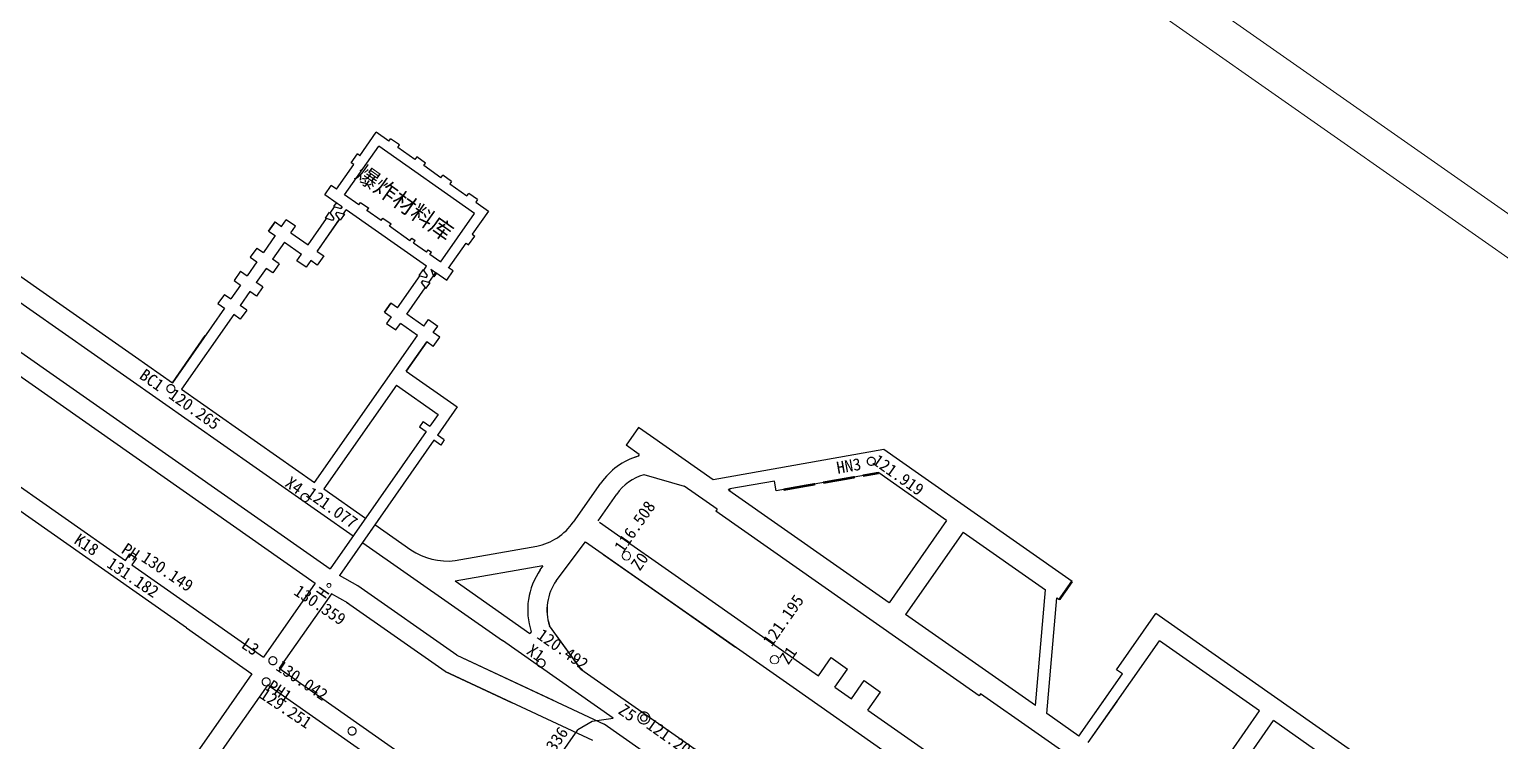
# Model space of a CAD drawing. Header units: inches. Extents: x 36473197 to 36486087, y 3899343 to 3911260.
# Drawn here: x 36483139.6 to 36483505.3, y 3904352.6 to 3904529.3 of the extents above; entities that cross this region are included whole.
import ezdxf

# ---------------------------------------------------------------- set-up
doc = ezdxf.new("R2010")
doc.units = ezdxf.units.IN
doc.header["$MEASUREMENT"] = 0
doc.linetypes.add('虚线', pattern=[0.0045, 0.00175, -0.001, 0.00175])
doc.layers.get('0').update_dxf_attribs({"lineweight": 0})
doc.layers.get('Defpoints').update_dxf_attribs({"lineweight": 0})
doc.layers.add('保护煤柱', color=7, linetype='Continuous', lineweight=0, true_color=0xff0042)
doc.layers.add('巷道1', color=7, linetype='Continuous', lineweight=0, true_color=0x2d2d2d)
for name, color, linetype, lineweight in [('公路', 7, 'Continuous', 0), ('四盘区辅运巷', 7, 'Continuous', 0), ('导线点', 7, 'Continuous', 0), ('巷道注记', 7, 'Continuous', 0)]:
    doc.layers.add(name, color=color, linetype=linetype, lineweight=lineweight)
doc.styles.add('仿宋', font='simfang.ttf')
doc.styles.add('黑体', font='simhei.ttf')
doc.linetypes.add('保护煤柱', pattern='A,0.0195,-0.001,[6,西北矿业高家堡煤矿2022年采掘接续图(2022.8.14).shx,S=1.01575e-06,R=0,X=0,Y=0],0.0195', length=0.04)
doc.dimstyles.get("Standard").update_dxf_attribs({"dimtxt": 30, "dimasz": 20, "dimexe": 0.18, "dimexo": 0.0625, "dimgap": 0.09, "dimtad": 1, "dimdec": 0, "dimzin": 0, "dimdsep": 46, "dimtxsty": '仿宋', "dimcen": 0.09, "dimclrd": 150, "dimclre": 150, "dimadec": 0, "dimazin": 0, "dimtfac": 1, "dimtdec": 0, "dimtofl": 0, "dimtmove": 0, "dimatfit": 3, "dimfxl": 1, "dimtolj": 1, "dimtzin": 0, "dimlwd": 0, "dimarcsym": 0})

# ---------------------------------------------------------------- blocks, each defined once
blk = doc.blocks.new('lr_block_361')
at = {"color": 7, "const_width": 0.3}
blk.add_lwpolyline([(1, 0), (0.97, 0.26), (0.87, 0.5), (0.71, 0.71), (0.5, 0.87), (0.26, 0.97), (0, 1), (-0.26, 0.97), (-0.5, 0.87), (-0.71, 0.71), (-0.87, 0.5), (-0.97, 0.26), (-1, 0), (-0.97, -0.26), (-0.87, -0.5), (-0.71, -0.71), (-0.5, -0.87), (-0.26, -0.97), (0, -1), (0.26, -0.97), (0.5, -0.87), (0.71, -0.71), (0.87, -0.5), (0.97, -0.26), (1, 0)], dxfattribs=at)
blk = doc.blocks.new('lr_block_363')
at = {"color": 7, "const_width": 0.3}
blk.add_lwpolyline([(1, 0), (0.97, 0.26), (0.87, 0.5), (0.71, 0.71), (0.5, 0.87), (0.26, 0.97), (0, 1), (-0.26, 0.97), (-0.5, 0.87), (-0.71, 0.71), (-0.87, 0.5), (-0.97, 0.26), (-1, 0), (-0.97, -0.26), (-0.87, -0.5), (-0.71, -0.71), (-0.5, -0.87), (-0.26, -0.97), (0, -1), (0.26, -0.97), (0.5, -0.87), (0.71, -0.71), (0.87, -0.5), (0.97, -0.26), (1, 0)], dxfattribs=at)
blk = doc.blocks.new('lr_block_377')
at = {"color": 7, "const_width": 0.3}
blk.add_lwpolyline([(1, 0), (0.97, 0.26), (0.87, 0.5), (0.71, 0.71), (0.5, 0.87), (0.26, 0.97), (0, 1), (-0.26, 0.97), (-0.5, 0.87), (-0.71, 0.71), (-0.87, 0.5), (-0.97, 0.26), (-1, 0), (-0.97, -0.26), (-0.87, -0.5), (-0.71, -0.71), (-0.5, -0.87), (-0.26, -0.97), (0, -1), (0.26, -0.97), (0.5, -0.87), (0.71, -0.71), (0.87, -0.5), (0.97, -0.26), (1, 0)], dxfattribs=at)
blk = doc.blocks.new('lr_block_378')
at = {"color": 7, "const_width": 0.3}
blk.add_lwpolyline([(1, 0), (0.97, 0.26), (0.87, 0.5), (0.71, 0.71), (0.5, 0.87), (0.26, 0.97), (0, 1), (-0.26, 0.97), (-0.5, 0.87), (-0.71, 0.71), (-0.87, 0.5), (-0.97, 0.26), (-1, 0), (-0.97, -0.26), (-0.87, -0.5), (-0.71, -0.71), (-0.5, -0.87), (-0.26, -0.97), (0, -1), (0.26, -0.97), (0.5, -0.87), (0.71, -0.71), (0.87, -0.5), (0.97, -0.26), (1, 0)], dxfattribs=at)
blk = doc.blocks.new('lr_block_508')
at = {"color": 7, "const_width": 0.3}
blk.add_lwpolyline([(1, 0), (0.97, 0.26), (0.87, 0.5), (0.71, 0.71), (0.5, 0.87), (0.26, 0.97), (0, 1), (-0.26, 0.97), (-0.5, 0.87), (-0.71, 0.71), (-0.87, 0.5), (-0.97, 0.26), (-1, 0), (-0.97, -0.26), (-0.87, -0.5), (-0.71, -0.71), (-0.5, -0.87), (-0.26, -0.97), (0, -1), (0.26, -0.97), (0.5, -0.87), (0.71, -0.71), (0.87, -0.5), (0.97, -0.26), (1, 0)], dxfattribs=at)
blk = doc.blocks.new('lr_block_515')
at = {"color": 7, "const_width": 0.3}
for points in [[(1.5, 0), (1.45, 0.39), (1.3, 0.75), (1.06, 1.06), (0.75, 1.3), (0.39, 1.45), (0, 1.5), (-0.39, 1.45), (-0.75, 1.3), (-1.06, 1.06), (-1.3, 0.75), (-1.45, 0.39), (-1.5, 0), (-1.45, -0.39), (-1.3, -0.75), (-1.06, -1.06), (-0.75, -1.3), (-0.39, -1.45), (0, -1.5), (0.39, -1.45), (0.75, -1.3), (1.06, -1.06), (1.3, -0.75), (1.45, -0.39), (1.5, 0)], [(0.8, 0), (0.77, 0.21), (0.69, 0.4), (0.57, 0.57), (0.4, 0.69), (0.21, 0.77), (0, 0.8), (-0.21, 0.77), (-0.4, 0.69), (-0.57, 0.57), (-0.69, 0.4), (-0.77, 0.21), (-0.8, 0), (-0.77, -0.21), (-0.69, -0.4), (-0.57, -0.57), (-0.4, -0.69), (-0.21, -0.77), (0, -0.8), (0.21, -0.77), (0.4, -0.69), (0.57, -0.57), (0.69, -0.4), (0.77, -0.21), (0.8, 0)]]:
    blk.add_lwpolyline(points, dxfattribs=at)
blk = doc.blocks.new('lr_block_360')
at = {"color": 7, "const_width": 0.3}
blk.add_lwpolyline([(1, 0), (0.97, 0.26), (0.87, 0.5), (0.71, 0.71), (0.5, 0.87), (0.26, 0.97), (0, 1), (-0.26, 0.97), (-0.5, 0.87), (-0.71, 0.71), (-0.87, 0.5), (-0.97, 0.26), (-1, 0), (-0.97, -0.26), (-0.87, -0.5), (-0.71, -0.71), (-0.5, -0.87), (-0.26, -0.97), (0, -1), (0.26, -0.97), (0.5, -0.87), (0.71, -0.71), (0.87, -0.5), (0.97, -0.26), (1, 0)], dxfattribs=at)
blk = doc.blocks.new('lr_block_312')
at = {"true_color": 0xff8040}
for points in [[(-0.39, 0.27), (-0.39, 0.28), (-0.38, 0.28), (-0.38, 0.29), (-0.39, 0.3), (-0.39, 0.3), (-0.4, 0.31), (-0.4, 0.31), (-0.41, 0.31), (-0.41, 0.31), (-0.42, 0.31), (-0.43, 0.31), (-0.43, 0.3), (-0.43, 0.3), (-0.43, 0.29), (-0.43, 0.28), (-0.43, 0.28), (-0.43, 0.27), (-0.42, 0.27), (-0.42, 0.26), (-0.41, 0.26), (-0.41, 0.26), (-0.4, 0.26), (-0.39, 0.27)], [(0.43, -0.3), (0.43, -0.3), (0.43, -0.29), (0.43, -0.28), (0.43, -0.28), (0.43, -0.27), (0.42, -0.27), (0.42, -0.26), (0.41, -0.26), (0.41, -0.26), (0.4, -0.26), (0.39, -0.27), (0.39, -0.27), (0.39, -0.28), (0.38, -0.28), (0.38, -0.29), (0.39, -0.3), (0.39, -0.3), (0.4, -0.31), (0.4, -0.31), (0.41, -0.31), (0.41, -0.31), (0.42, -0.31), (0.43, -0.31)]]:
    blk.add_hatch(color=11, dxfattribs=at).paths.add_polyline_path(points, flags=17)
blk = doc.blocks.new('lr_block_313')
at = {"true_color": 0xff8000}
blk.add_hatch(color=30, dxfattribs=at).paths.add_polyline_path([(0.02, -0.01), (0.02, -0.01), (0.02, 0), (0.02, 0), (0.02, 0.01), (0.02, 0.02), (0.01, 0.02), (0.01, 0.02), (0, 0.02), (0, 0.02), (-0.01, 0.02), (-0.02, 0.02), (-0.02, 0.01), (-0.02, 0.01), (-0.02, 0), (-0.02, 0), (-0.02, -0.01), (-0.02, -0.02), (-0.01, -0.02), (-0.01, -0.02), (0, -0.02), (0, -0.02), (0.01, -0.02), (0.02, -0.02)], flags=17)
blk = doc.blocks.new('lr_block_322')
at = {"color": 30, "true_color": 0xff8000, "const_width": 0.6}
for points in [[(19.56, 3.45), (19.17, 3.38), (18.77, 3.31), (18.38, 3.24), (17.98, 3.17), (17.59, 3.1), (17.2, 3.03), (16.8, 2.96), (16.41, 2.89), (16.01, 2.82), (15.62, 2.75)], [(21.53, 3.8), (21.92, 3.87), (22.32, 3.94), (22.71, 4), (23.1, 4.07), (23.5, 4.14), (23.89, 4.21), (24.29, 4.28), (24.68, 4.35), (25.07, 4.42), (25.47, 4.49)], [(1.83, 0.32), (2.23, 0.39), (2.62, 0.46), (3.01, 0.53), (3.41, 0.6), (3.8, 0.67), (4.2, 0.74), (4.59, 0.81), (4.98, 0.88), (5.38, 0.95), (5.77, 1.02)], [(9.71, 1.71), (9.32, 1.64), (8.92, 1.57), (8.53, 1.5), (8.14, 1.43), (7.74, 1.37), (7.35, 1.3), (6.95, 1.23), (6.56, 1.16), (6.17, 1.09), (5.77, 1.02)], [(11.68, 2.06), (12.07, 2.13), (12.47, 2.2), (12.86, 2.27), (13.26, 2.34), (13.65, 2.41), (14.04, 2.48), (14.44, 2.55), (14.83, 2.62), (15.23, 2.68), (15.62, 2.75)]]:
    blk.add_lwpolyline(points, dxfattribs=at)
blk = doc.blocks.new('lr_block_323')
at = {"color": 30, "true_color": 0xff8000, "const_width": 0.6}
blk.add_lwpolyline([(1.43, 2.05), (1.38, 1.97), (1.15, 1.64), (0.92, 1.31), (0.69, 0.98), (0.46, 0.66), (0.23, 0.33), (0, 0)], dxfattribs=at)
blk = doc.blocks.new('lr_block_324')
at = {"color": 30, "true_color": 0xff8000, "const_width": 0.6}
blk.add_lwpolyline([(2.29, 3.28), (2.06, 2.95), (1.84, 2.62), (1.61, 2.29), (1.38, 1.97), (1.15, 1.64), (0.92, 1.31), (0.69, 0.98), (0.46, 0.66), (0.23, 0.33), (0, 0)], dxfattribs=at)
blk = doc.blocks.new('lr_block_325')
at = {"color": 30, "true_color": 0xff8000, "const_width": 0.6}
blk.add_lwpolyline([(0, 0), (0.06, 0.08), (0.29, 0.41)], dxfattribs=at)
blk = doc.blocks.new('*D205')
at = {"layer": 'Defpoints', "color": 0, "transparency": 16777216}
for p in [(36485936.09, 3904772.87), (36482207.75, 3899448.44), (36482358.83, 3899342.66)]:
    blk.add_point(p, dxfattribs=at)
at = {"layer": '四盘区辅运巷', "color": 150, "lineweight": -2, "transparency": 16777216}
for p, q in [((36485936.14, 3904772.84), (36486087.31, 3904666.98)), ((36482207.81, 3899448.41), (36482358.98, 3899342.55))]:
    blk.add_line(p, q, dxfattribs=at)
at = {"layer": '四盘区辅运巷', "color": 150, "lineweight": 0, "transparency": 16777216}
blk.add_line((36486075.69, 3904650.7), (36482370.3, 3899359.04), dxfattribs=at)
at = {"layer": '四盘区辅运巷', "color": 150, "transparency": 16777216}
for points in [[(36486072.96, 3904652.61), (36486078.42, 3904648.79), (36486087.16, 3904667.08)], [(36482367.57, 3899360.95), (36482373.03, 3899357.13), (36482358.83, 3899342.66)]]:
    blk.add_solid(points, dxfattribs=at)
at = {"layer": '四盘区辅运巷', "color": 0, "transparency": 16777216, "insert": (36484210.49, 3902013.62), "char_height": 30, "attachment_point": 5, "rotation": 54.9991, "style": '仿宋'}
blk.add_mtext('\\A1;650', dxfattribs=at)

msp = doc.modelspace()

# ---------------------------------------------------------------- linework, layer by layer
at = {"layer": '保护煤柱', "color": 1, "linetype": '保护煤柱', "lineweight": 30, "ltscale": 3750, "true_color": 0xff0000}
for centre, start, end in [((36483469.79, 3904301.87, -0.2), 20.0688, 110.5483), ((36483278.44, 3904278.55, -0.2), 83.3491, 268.7631), ((36483278.44, 3904278.55, -0.2), 83.3491, 268.7631), ((36483555.38, 3904162.59, -0.2), 225.7953, 43.0751), ((36483555.38, 3904162.59, -0.2), 225.7953, 43.0751)]:
    msp.add_arc(centre, 409.89, start, end, dxfattribs=at)
at = {"layer": '公路', "linetype": 'Continuous', "lineweight": 9}
for p, q in [((36483567.3, 3904441.47, -0.2), (36483063.48, 3904794.5, -0.2)), ((36483562.27, 3904434.01, -0.2), (36483058.45, 3904787.03, -0.2))]:
    msp.add_line(p, q, dxfattribs=at)
at = {"layer": '导线点', "color": 7, "linetype": 'Continuous'}
msp.add_circle((36483288.08, 3904398.47), 1.06, dxfattribs=at)
at = {"layer": '导线点', "linetype": 'Continuous'}
msp.add_circle((36483214.1, 3904391.12, -0.2), 0.5, dxfattribs=at)
at = {"layer": '导线点', "color": 7}
msp.add_circle((36483324.91, 3904372.66), 1.05, dxfattribs=at)
at = {"layer": '巷道1', "color": 30, "linetype": 'Continuous', "lineweight": 30, "true_color": 0xff8000}
for p, q in [((36482584.95, 3904829.85, -0.2), (36483210.7, 3904391.7, -0.2)), ((36482593.86, 3904829.71, -0.2), (36483214.39, 3904395.22, -0.2)), ((36482966.09, 3904587.88, -0.2), (36483165.98, 3904447.91, -0.2)), ((36483221.78, 3904497.91, -0.2), (36483225.84, 3904503.72, -0.2)), ((36483217.98, 3904488.17, -0.2), (36483226.46, 3904500.24, -0.2)), ((36483215.96, 3904489.58, -0.2), (36483220.25, 3904495.72, -0.2)), ((36483213.07, 3904488.19, -0.2), (36483214.68, 3904490.48, -0.2)), ((36483215.96, 3904489.58, -0.2), (36483214.68, 3904490.48, -0.2)), ((36483215.96, 3904489.58, -0.2), (36483216.39, 3904490.2, -0.2)), ((36483216.1, 3904486.07, -0.2), (36483213.07, 3904488.19, -0.2)), ((36483215.9, 3904486.21, -0.2), (36483215.24, 3904485.26, -0.2)), ((36483215.24, 3904485.26, -0.2), (36483217.08, 3904484.77, -0.2)), ((36483217.37, 3904485.18, -0.2), (36483215.9, 3904486.21, -0.2)), ((36483217.98, 3904488.17, -0.2), (36483218.41, 3904488.78, -0.2)), ((36483221.53, 3904485.68, -0.2), (36483217.98, 3904488.17, -0.2)), ((36483221.53, 3904485.68, -0.2), (36483221.96, 3904486.3, -0.2)), ((36483221.96, 3904486.3, -0.2), (36483223.99, 3904484.88, -0.2)), ((36483107.86, 3904482.02, -0.2), (36483220.12, 3904403.41, -0.2)), ((36483202.32, 3904480.33, -0.2), (36483203.47, 3904481.97, -0.2)), ((36483205.76, 3904480.36, -0.2), (36483203.47, 3904481.97, -0.2)), ((36483208.88, 3904475.74, -0.2), (36483213.46, 3904482.29, -0.2)), ((36483211.17, 3904474.14, -0.2), (36483216.52, 3904481.78, -0.2)), ((36483211.4, 3904474.47, -0.2), (36483216.75, 3904482.1, -0.2)), ((36483213.21, 3904482.36, -0.2), (36483214.24, 3904483.85, -0.2)), ((36483215.01, 3904481.82, -0.2), (36483213.21, 3904482.36, -0.2)), ((36483214.24, 3904483.85, -0.2), (36483215.33, 3904482.28, -0.2)), ((36483214.4, 3904483.63, -0.2), (36483215.49, 3904485.19, -0.2)), ((36483215.33, 3904482.28, -0.2), (36483215.01, 3904481.82, -0.2)), ((36483215.26, 3904482.17, -0.2), (36483215.01, 3904481.82, -0.2)), ((36483215.19, 3904482.08, -0.2), (36483215.05, 3904481.87, -0.2)), ((36483215.19, 3904482.08, -0.2), (36483215.33, 3904482.28, -0.2)), ((36483215.78, 3904483.4, -0.2), (36483216.1, 3904483.87, -0.2)), ((36483216.91, 3904481.89, -0.2), (36483215.78, 3904483.4, -0.2)), ((36483215.96, 3904483.66, -0.2), (36483215.82, 3904483.46, -0.2)), ((36483216.1, 3904483.87, -0.2), (36483217.94, 3904483.38, -0.2)), ((36483217.94, 3904483.38, -0.2), (36483216.91, 3904481.89, -0.2)), ((36483217.08, 3904484.77, -0.2), (36483217.37, 3904485.18, -0.2)), ((36483217.37, 3904485.18, -0.2), (36483217.08, 3904484.77, -0.2)), ((36483217.69, 3904483.44, -0.2), (36483218.4, 3904484.46, -0.2)), ((36483238.39, 3904470.46, -0.2), (36483218.4, 3904484.46, -0.2)), ((36483223.55, 3904484.27, -0.2), (36483223.99, 3904484.88, -0.2)), ((36483227.1, 3904481.78, -0.2), (36483223.55, 3904484.27, -0.2)), ((36483227.1, 3904481.78, -0.2), (36483227.53, 3904482.4, -0.2)), ((36483227.53, 3904482.4, -0.2), (36483229.56, 3904480.98, -0.2)), ((36483200.72, 3904478.04, -0.2), (36483197.77, 3904473.82, -0.2)), ((36483200.68, 3904481.48, -0.2), (36483199.08, 3904479.19, -0.2)), ((36483199.08, 3904479.19, -0.2), (36483200.68, 3904481.48, -0.2)), ((36483199.08, 3904479.19, -0.2), (36483200.72, 3904478.04, -0.2)), ((36483200.68, 3904481.48, -0.2), (36483202.32, 3904480.33, -0.2)), ((36483204.62, 3904478.73, -0.2), (36483208.88, 3904475.74, -0.2)), ((36483229.13, 3904480.37, -0.2), (36483229.56, 3904480.98, -0.2)), ((36483234.24, 3904476.79, -0.2), (36483229.13, 3904480.37, -0.2)), ((36483196.13, 3904474.97, -0.2), (36483194.52, 3904472.68, -0.2)), ((36483196.13, 3904474.97, -0.2), (36483197.77, 3904473.82, -0.2)), ((36483203.01, 3904476.43, -0.2), (36483200.06, 3904472.22, -0.2)), ((36483203.01, 3904476.43, -0.2), (36483207.27, 3904473.45, -0.2)), ((36483234.24, 3904476.79, -0.2), (36483234.67, 3904477.4, -0.2)), ((36483234.67, 3904477.4, -0.2), (36483235.53, 3904476.8, -0.2)), ((36483235.1, 3904476.19, -0.2), (36483235.53, 3904476.8, -0.2)), ((36483238.33, 3904473.92, -0.2), (36483235.1, 3904476.19, -0.2)), ((36483238.33, 3904473.92, -0.2), (36483238.76, 3904474.53, -0.2)), ((36483238.76, 3904474.53, -0.2), (36483239.62, 3904473.93, -0.2)), ((36483196.16, 3904471.53, -0.2), (36483193.72, 3904468.05, -0.2)), ((36483194.52, 3904472.68, -0.2), (36483196.16, 3904471.53, -0.2)), ((36483201.7, 3904471.07, -0.2), (36483200.06, 3904472.22, -0.2)), ((36483201.7, 3904471.07, -0.2), (36483200.09, 3904468.78, -0.2)), ((36483206.12, 3904471.81, -0.2), (36483207.27, 3904473.45, -0.2)), ((36483208.42, 3904470.21, -0.2), (36483206.12, 3904471.81, -0.2)), ((36483209.56, 3904471.84, -0.2), (36483208.42, 3904470.21, -0.2)), ((36483211.2, 3904470.7, -0.2), (36483209.56, 3904471.84, -0.2)), ((36483211.17, 3904474.14, -0.2), (36483212.81, 3904472.99, -0.2)), ((36483212.81, 3904472.99, -0.2), (36483211.2, 3904470.7, -0.2)), ((36483239.19, 3904473.32, -0.2), (36483239.62, 3904473.93, -0.2)), ((36483241.66, 3904471.59, -0.2), (36483239.19, 3904473.32, -0.2)), ((36483192.08, 3904469.19, -0.2), (36483190.48, 3904466.9, -0.2)), ((36483192.08, 3904469.19, -0.2), (36483193.72, 3904468.05, -0.2)), ((36483198.45, 3904469.92, -0.2), (36483196.01, 3904466.44, -0.2)), ((36483200.09, 3904468.78, -0.2), (36483198.45, 3904469.92, -0.2)), ((36483231.16, 3904460.14, -0.2), (36483236.74, 3904468.11, -0.2)), ((36483237.52, 3904469.67, -0.2), (36483236.48, 3904468.18, -0.2)), ((36483236.48, 3904468.18, -0.2), (36483238.29, 3904467.64, -0.2)), ((36483238.61, 3904468.1, -0.2), (36483237.52, 3904469.67, -0.2)), ((36483237.67, 3904469.45, -0.2), (36483238.39, 3904470.46, -0.2)), ((36483238.29, 3904467.64, -0.2), (36483238.61, 3904468.1, -0.2)), ((36483238.47, 3904467.9, -0.2), (36483238.33, 3904467.69, -0.2)), ((36483238.97, 3904466.42, -0.2), (36483240.68, 3904468.86, -0.2)), ((36483239.42, 3904469.74, -0.2), (36483240.88, 3904468.71, -0.2)), ((36483239.42, 3904469.74, -0.2), (36483240.22, 3904467.77, -0.2)), ((36483240.88, 3904468.71, -0.2), (36483240.22, 3904467.77, -0.2)), ((36483240.68, 3904468.86, -0.2), (36483243.38, 3904466.97, -0.2)), ((36483243.38, 3904466.97, -0.2), (36483244.99, 3904469.26, -0.2)), ((36483244.99, 3904469.26, -0.2), (36483243.71, 3904470.16, -0.2)), ((36483188.07, 3904463.46, -0.2), (36483186.46, 3904461.16, -0.2)), ((36483188.07, 3904463.46, -0.2), (36483189.7, 3904462.31, -0.2)), ((36483192.11, 3904465.75, -0.2), (36483189.7, 3904462.31, -0.2)), ((36483190.48, 3904466.9, -0.2), (36483192.11, 3904465.75, -0.2)), ((36483194.41, 3904464.15, -0.2), (36483192, 3904460.71, -0.2)), ((36483196.05, 3904463, -0.2), (36483194.41, 3904464.15, -0.2)), ((36483197.65, 3904465.29, -0.2), (36483196.01, 3904466.44, -0.2)), ((36483197.65, 3904465.29, -0.2), (36483196.05, 3904463, -0.2)), ((36483233.45, 3904458.54, -0.2), (36483238.03, 3904465.08, -0.2)), ((36483237.39, 3904466.84, -0.2), (36483237.06, 3904466.37, -0.2)), ((36483237.31, 3904466.73, -0.2), (36483237.06, 3904466.37, -0.2)), ((36483237.06, 3904466.37, -0.2), (36483238.19, 3904464.87, -0.2)), ((36483237.24, 3904466.64, -0.2), (36483237.1, 3904466.43, -0.2)), ((36483237.24, 3904466.64, -0.2), (36483237.39, 3904466.84, -0.2)), ((36483239.23, 3904466.35, -0.2), (36483237.39, 3904466.84, -0.2)), ((36483238.19, 3904464.87, -0.2), (36483239.23, 3904466.35, -0.2)), ((36483188.1, 3904460.02, -0.2), (36483175.14, 3904441.5, -0.2)), ((36483186.46, 3904461.16, -0.2), (36483188.1, 3904460.02, -0.2)), ((36483193.64, 3904459.56, -0.2), (36483192, 3904460.71, -0.2)), ((36483227.91, 3904459, -0.2), (36483229.52, 3904461.29, -0.2)), ((36483229.52, 3904461.29, -0.2), (36483227.91, 3904459, -0.2)), ((36483231.16, 3904460.14, -0.2), (36483229.52, 3904461.29, -0.2)), ((36483190.39, 3904458.41, -0.2), (36483177.43, 3904439.9, -0.2)), ((36483192.03, 3904457.26, -0.2), (36483190.39, 3904458.41, -0.2)), ((36483193.64, 3904459.56, -0.2), (36483192.03, 3904457.26, -0.2)), ((36483227.91, 3904459, -0.2), (36483229.55, 3904457.85, -0.2)), ((36483229.55, 3904457.85, -0.2), (36483228.4, 3904456.21, -0.2)), ((36483228.4, 3904456.21, -0.2), (36483230.7, 3904454.6, -0.2)), ((36483230.7, 3904454.6, -0.2), (36483231.85, 3904456.24, -0.2)), ((36483236.11, 3904453.26, -0.2), (36483231.85, 3904456.24, -0.2)), ((36483237.71, 3904455.55, -0.2), (36483233.45, 3904458.54, -0.2)), ((36483237.71, 3904455.55, -0.2), (36483238.86, 3904457.19, -0.2)), ((36483238.86, 3904457.19, -0.2), (36483241.15, 3904455.59, -0.2)), ((36483175.14, 3904441.5, -0.2), (36483183.34, 3904453.22, -0.2)), ((36483210.52, 3904416.73, -0.2), (36483236.11, 3904453.26, -0.2)), ((36483240.01, 3904453.95, -0.2), (36483241.15, 3904455.59, -0.2)), ((36483241.64, 3904452.8, -0.2), (36483240.01, 3904453.95, -0.2)), ((36483240.04, 3904450.51, -0.2), (36483241.64, 3904452.8, -0.2)), ((36483233.29, 3904444.36, -0.2), (36483238.4, 3904451.65, -0.2)), ((36483238.4, 3904451.65, -0.2), (36483233.29, 3904444.36, -0.2)), ((36483240.04, 3904450.51, -0.2), (36483238.4, 3904451.65, -0.2)), ((36483165.99, 3904447.91, -0.2), (36483175.14, 3904441.5, -0.2)), ((36483229.8, 3904444.25, -0.2), (36483229.9, 3904444.18, -0.2)), ((36483233.29, 3904444.36, -0.2), (36483245.99, 3904435.47, -0.2)), ((36483177.43, 3904439.9, -0.2), (36483210.52, 3904416.73, -0.2)), ((36483230.89, 3904440.92, -0.2), (36483212.82, 3904415.12, -0.2)), ((36483230.89, 3904440.92, -0.2), (36483241.29, 3904433.64, -0.2)), ((36483245.99, 3904435.47, -0.2), (36483241.1, 3904428.49, -0.2)), ((36483237.52, 3904431.85, -0.2), (36483236.61, 3904430.55, -0.2)), ((36483236.61, 3904430.55, -0.2), (36483238.3, 3904429.37, -0.2)), ((36483237.52, 3904431.85, -0.2), (36483239.21, 3904430.66, -0.2)), ((36483241.29, 3904433.64, -0.2), (36483239.21, 3904430.66, -0.2)), ((36483238.3, 3904429.37, -0.2), (36483214.39, 3904395.22, -0.2)), ((36483240.2, 3904427.2, -0.2), (36483216.69, 3904393.63, -0.2)), ((36483241.89, 3904426.02, -0.2), (36483240.2, 3904427.2, -0.2)), ((36483242.79, 3904427.31, -0.2), (36483241.1, 3904428.49, -0.2)), ((36483242.79, 3904427.31, -0.2), (36483241.89, 3904426.02, -0.2)), ((36483291.11, 3904430.37, -0.2), (36483288.01, 3904425.95, -0.2)), ((36483291.11, 3904430.37, -0.2), (36483288.01, 3904425.95, -0.2)), ((36483294.08, 3904428.29, -0.2), (36483291.11, 3904430.37, -0.2)), ((36483309.64, 3904417.4, -0.2), (36483294.08, 3904428.29, -0.2)), ((36483291.29, 3904423.66, -0.2), (36483288.01, 3904425.95, -0.2)), ((36483291.29, 3904423.65, -0.2), (36483291, 3904423.24, -0.2)), ((36483352.12, 3904424.89, -0.2), (36483309.64, 3904417.4, -0.2)), ((36483360.72, 3904418.87, -0.2), (36483352.12, 3904424.89, -0.2)), ((36483131.75, 3904419.54, -0.2), (36483163.45, 3904397.34, -0.2)), ((36483274.93, 3904406.84, -0.2), (36483281.73, 3904416.55, -0.2)), ((36483292.38, 3904418.65, -0.2), (36483302.46, 3904415.83, -0.2)), ((36483292.38, 3904418.65, -0.2), (36483302.46, 3904415.83, -0.2)), ((36483310.66, 3904410.09, -0.2), (36483302.46, 3904415.83, -0.2)), ((36483310.66, 3904410.09, -0.2), (36483302.46, 3904415.83, -0.2)), ((36483350.83, 3904419.08, -0.2), (36483325.36, 3904414.59, -0.2)), ((36483178.62, 3904380.62, -0.2), (36483128.88, 3904415.45, -0.2)), ((36483212.82, 3904415.12, -0.2), (36483223.22, 3904407.83, -0.2)), ((36483281.02, 3904407.17, -0.2), (36483285.66, 3904413.8, -0.2)), ((36483353.4, 3904386.76, -0.2), (36483313.53, 3904414.68, -0.2)), ((36483310.66, 3904410.09, -0.2), (36483310.31, 3904409.6, -0.2)), ((36483310.66, 3904410.09, -0.2), (36483310.31, 3904409.6, -0.2)), ((36483375.85, 3904363.71, -0.2), (36483310.31, 3904409.6, -0.2)), ((36483225.51, 3904406.23, -0.2), (36483234.46, 3904399.96, -0.2)), ((36483225.51, 3904406.23, -0.2), (36483225.62, 3904406.15, -0.2)), ((36483222.42, 3904401.8, -0.2), (36483222.52, 3904401.73, -0.2)), ((36483222.52, 3904401.73, -0.2), (36483257.23, 3904377.43, -0.2)), ((36483270.59, 3904392.28, -0.2), (36483277.92, 3904401.94, -0.2)), ((36483371.84, 3904404.37, -0.2), (36483392.32, 3904390.03, -0.2)), ((36483371.84, 3904404.37, -0.2), (36483392.32, 3904390.03, -0.2)), ((36483221.1, 3904399.7, -0.2), (36483221, 3904399.78, -0.2)), ((36483245.46, 3904397.3, -0.2), (36483265.77, 3904400.88, -0.2)), ((36483165.07, 3904396.21, -0.2), (36483197.81, 3904373.29, -0.2)), ((36483218.24, 3904395.61, -0.2), (36483218.13, 3904395.68, -0.2)), ((36483245.51, 3904392.23, -0.2), (36483267.27, 3904396.07, -0.2)), ((36483266.66, 3904395.03, -0.2), (36483267.35, 3904396.01, -0.2)), ((36483210.7, 3904391.7, -0.2), (36483197.81, 3904373.29, -0.2)), ((36483221.31, 3904391.02, -0.2), (36483216.68, 3904393.61, -0.2)), ((36483245.88, 3904373.81), (36483221.31, 3904391.02)), ((36483245.51, 3904392.23, -0.2), (36483264.1, 3904379.21, -0.2)), ((36483214.69, 3904389.03, -0.2), (36483201.74, 3904370.53, -0.2)), ((36483218.88, 3904386.68, -0.2), (36483214.69, 3904389.03, -0.2)), ((36483243.02, 3904369.71), (36483218.44, 3904386.92)), ((36483389.8, 3904361.27, -0.2), (36483392.32, 3904390.03, -0.2)), ((36483392.64, 3904359.28, -0.2), (36483395.15, 3904388.04, -0.2)), ((36483395.15, 3904388.04, -0.2), (36483395.77, 3904387.61, -0.2)), ((36483389.8, 3904361.27, -0.2), (36483357.5, 3904383.89, -0.2)), ((36483410.02, 3904370.18), (36483419.77, 3904384.11)), ((36483448.44, 3904364.03), (36483419.77, 3904384.11)), ((36483178.62, 3904380.62, -0.2), (36483194.94, 3904369.19, -0.2)), ((36483264.38, 3904379.62, -0.2), (36483264.1, 3904379.21, -0.2)), ((36483276.75, 3904370.35, -0.2), (36483268.94, 3904381.12, -0.2)), ((36483276.75, 3904370.36, -0.2), (36483268.94, 3904381.12, -0.2)), ((36483284.78, 3904358.14, -0.2), (36483257.23, 3904377.43, -0.2)), ((36483402.95, 3904352.06), (36483420.67, 3904377.37)), ((36483445.58, 3904359.94), (36483420.67, 3904377.37)), ((36483245.88, 3904373.81), (36483282.56, 3904356.67)), ((36483245.88, 3904373.81), (36483269.89, 3904362.59)), ((36483335.86, 3904368.7), (36483339.02, 3904373.2)), ((36483194.94, 3904369.19, -0.2), (36483185.34, 3904355.48, -0.2)), ((36483201.74, 3904370.53, -0.2), (36483281.32, 3904314.81, -0.2)), ((36483201.74, 3904370.53, -0.2), (36483221.76, 3904356.52, -0.2)), ((36483279.7, 3904352.57), (36483243.02, 3904369.71)), ((36483243.02, 3904369.71), (36483259.65, 3904361.94)), ((36483339.96, 3904365.83), (36483343.11, 3904370.33)), ((36483400.66, 3904353.67), (36483411.5, 3904369.15)), ((36483198.87, 3904366.44, -0.2), (36483189.27, 3904352.72, -0.2)), ((36483198.87, 3904366.44, -0.2), (36483226.66, 3904346.98, -0.2)), ((36483344.05, 3904362.96), (36483347.21, 3904367.47)), ((36483348.15, 3904360.09), (36483351.3, 3904364.6)), ((36483400.66, 3904353.67), (36483407.83, 3904363.91)), ((36483402.95, 3904352.06), (36483410.12, 3904362.3)), ((36483502.18, 3904326.41, -0.2), (36483448.44, 3904364.03, -0.2)), ((36483400.66, 3904353.67, -0.2), (36483392.64, 3904359.28, -0.2)), ((36483427.85, 3904334.63, -0.2), (36483445.58, 3904359.94, -0.2)), ((36483439.27, 3904343.6, -0.2), (36483449.02, 3904357.53, -0.2)), ((36483499.71, 3904322.03, -0.2), (36483449.02, 3904357.53, -0.2)), ((36483275.89, 3904355.24, -0.2), (36483258.68, 3904330.66, -0.2)), ((36483440.09, 3904246.37, -0.2), (36483282.56, 3904356.67, -0.2))]:
    msp.add_line(p, q, dxfattribs=at)
at = {"layer": '巷道1', "color": 7, "linetype": 'Continuous', "lineweight": 30}
msp.add_line((36483291.29, 3904423.66, -0.2), (36483291, 3904423.25, -0.2), dxfattribs=at)
at = {"layer": '巷道1', "color": 11, "linetype": 'Continuous', "lineweight": 30, "true_color": 0xff8040}
for p, q in [((36483163.45, 3904397.34, -0.2), (36483164.57, 3904399, -0.2)), ((36483164.57, 3904399, -0.2), (36483166.23, 3904397.92, -0.2)), ((36483166.23, 3904397.92, -0.2), (36483165.07, 3904396.21, -0.2))]:
    msp.add_line(p, q, dxfattribs=at)
at = {"layer": '巷道1', "color": 30, "linetype": '虚线', "lineweight": 30, "ltscale": 2000, "true_color": 0xff8000}
msp.add_line((36483411.5, 3904369.15), (36483410.02, 3904370.18), dxfattribs=at)
at = {"layer": '巷道1', "color": 30, "linetype": 'Continuous', "lineweight": 30, "true_color": 0xff8000, "flags": 128}
for points in [[(36483229.01, 3904501.51), (36483225.84, 3904503.72)], [(36483241.81, 3904471.43), (36483250.3, 3904483.55), (36483226.46, 3904500.24)], [(36483229.01, 3904501.51), (36483229.44, 3904502.12)], [(36483231.63, 3904500.59), (36483229.44, 3904502.12)], [(36483231.2, 3904499.97), (36483231.63, 3904500.59)], [(36483235.91, 3904497.59), (36483235.48, 3904496.98), (36483231.2, 3904499.97)], [(36483219.63, 3904496.15), (36483221.16, 3904498.34)], [(36483221.78, 3904497.91), (36483221.16, 3904498.34)], [(36483238.1, 3904496.06), (36483235.91, 3904497.59)], [(36483220.25, 3904495.72), (36483219.63, 3904496.15)], [(36483241.95, 3904492.44), (36483237.67, 3904495.44), (36483238.1, 3904496.06)], [(36483241.95, 3904492.44), (36483242.38, 3904493.06)], [(36483244.57, 3904491.53), (36483242.38, 3904493.06)], [(36483244.57, 3904491.53), (36483244.14, 3904490.91), (36483248.42, 3904487.91), (36483248.85, 3904488.53)], [(36483251.04, 3904487), (36483248.85, 3904488.53)], [(36483251.04, 3904487), (36483250.61, 3904486.38), (36483253.78, 3904484.16), (36483249.72, 3904478.38)], [(36483251.04, 3904487), (36483250.61, 3904486.38), (36483253.78, 3904484.16), (36483249.72, 3904478.38)], [(36483204.62, 3904478.73), (36483205.76, 3904480.36)], [(36483248.81, 3904475.76), (36483250.34, 3904477.95)], [(36483249.72, 3904478.38), (36483250.34, 3904477.95)], [(36483243.85, 3904469.99), (36483248.19, 3904476.19)], [(36483248.19, 3904476.19), (36483248.81, 3904475.76)], [(36483233.29, 3904444.36), (36483245.99, 3904435.47), (36483241.1, 3904428.49)], [(36483230.89, 3904440.92), (36483212.82, 3904415.12)], [(36483230.89, 3904440.92), (36483241.29, 3904433.64)], [(36483240.2, 3904427.2), (36483219.17, 3904397.17)], [(36483352.12, 3904424.89), (36483309.64, 3904417.4)], [(36483324.93, 3904417.05), (36483313.82, 3904415.09)], [(36483325.36, 3904414.59), (36483324.93, 3904417.05)], [(36483367.74, 3904407.23), (36483350.83, 3904419.08)], [(36483398.93, 3904392.11), (36483360.72, 3904418.87)], [(36483281.36, 3904406.86), (36483285.9, 3904403.68)], [(36483367.74, 3904407.23), (36483353.4, 3904386.76)], [(36483277.92, 3904401.94), (36483282.84, 3904398.5)], [(36483277.92, 3904401.94), (36483329.53, 3904365.81)], [(36483285.9, 3904403.68), (36483299.38, 3904394.24), (36483299.38, 3904394.24)], [(36483371.84, 3904404.37), (36483357.5, 3904383.89)], [(36483282.46, 3904398.76), (36483295.94, 3904389.32), (36483295.94, 3904389.32)], [(36483299.38, 3904394.24), (36483335.86, 3904368.7)], [(36483295.94, 3904389.32), (36483315.25, 3904375.81)], [(36483339.02, 3904373.2), (36483343.11, 3904370.33)], [(36483276.75, 3904370.35), (36483338.83, 3904326.89)], [(36483329.53, 3904365.81), (36483375.82, 3904333.4)], [(36483339.96, 3904365.83), (36483344.05, 3904362.96)], [(36483347.21, 3904367.47), (36483351.3, 3904364.6)], [(36483376.19, 3904364.21), (36483375.85, 3904363.71)], [(36483382.09, 3904336.32), (36483397.22, 3904343.38), (36483403.15, 3904345.33), (36483376.19, 3904364.21)], [(36483276.01, 3904355.29), (36483279.53, 3904357.41), (36483284.78, 3904358.14)], [(36483348.15, 3904360.09), (36483382.09, 3904336.32)], [(36483185.34, 3904355.48), (36483174.87, 3904340.52)], [(36483189.27, 3904352.72), (36483178.8, 3904337.77)]]:
    msp.add_lwpolyline(points, dxfattribs=at)
at = {"layer": '巷道1', "color": 30, "linetype": 'Continuous', "lineweight": 30, "true_color": 0xff8000}
for centre, radius, start, end in [((36483262.93, 3904415.1), 14.5, 281.2787, 325.4372), ((36483243.56, 3904413.44), 16.26, 235.9892, 276.7065)]:
    msp.add_arc(centre, radius, start, end, dxfattribs=at)
for centre, major_axis, ratio, start_param, end_param in [((36483295.98, 3904406.57, -0.2), (-14.25, 9.98), 0.999995, 5.613518, 6.28314), ((36483295.98, 3904406.57, -0.2), (-14.25, 9.98), 0.999998, 5.613707, 6.283329), ((36483295.98, 3904406.57, -0.2), (10.32, -7.23), 0.999998, 2.47195, 3.141572), ((36483295.98, 3904406.57, -0.2), (-10.32, 7.23), 0.999995, 5.613487, 6.283109), ((36483280.92, 3904385.05, -0.2), (-14.25, 9.98), 0.999998, 0.000053, 0.928352), ((36483280.92, 3904385.05, -0.2), (-14.25, 9.98), 0.999995, 6.283148, 7.211447), ((36483280.92, 3904385.05, -0.2), (10.32, -7.22), 0.999998, 3.141289, 4.069588), ((36483280.92, 3904385.05, -0.2), (-10.32, 7.23), 0.999995, 6.283055, 7.211354)]:
    msp.add_ellipse(centre, major_axis=major_axis, ratio=ratio, start_param=start_param, end_param=end_param, dxfattribs=at)

# ---------------------------------------------------------------- block references
at = {"layer": '导线点', "color": 7}
for name, p in [('lr_block_363', (36483174.77, 3904440.02, -0.2)), ('lr_block_508', (36483349, 3904421.97, -0.2)), ('lr_block_377', (36483208.13, 3904412.95, -0.2)), ('lr_block_360', (36483200.14, 3904372.41, -0.2)), ('lr_block_378', (36483266.84, 3904371.84, -0.2)), ('lr_block_360', (36483198.48, 3904367.16, -0.2)), ('lr_block_515', (36483292.42, 3904358.19, -0.2)), ('lr_block_361', (36483219.85, 3904354.94, -0.2))]:
    msp.add_blockref(name, p, dxfattribs=at)
at = {"layer": '巷道1', "color": 11, "lineweight": 30, "true_color": 0xff8040}
msp.add_blockref('lr_block_312', (36483216.36, 3904485.49, -0.2), dxfattribs=at)
at = {"layer": '巷道1', "color": 30, "lineweight": 30, "true_color": 0xff8000}
for name, p in [('lr_block_313', (36483239.94, 3904468.5, -0.2)), ('lr_block_322', (36483325.36, 3904414.59, -0.2)), ('lr_block_325', (36483313.53, 3904414.68, -0.2)), ('lr_block_324', (36483395.77, 3904387.61, -0.2)), ('lr_block_323', (36483397.49, 3904390.07, -0.2))]:
    msp.add_blockref(name, p, dxfattribs=at)

# ---------------------------------------------------------------- texts
at = {"layer": '导线点', "style": '黑体'}
for s, rotation, p in [('BC1', 324.8261, (36483166.69, 3904442.73, -0.2)), ('120.265', 324.8261, (36483173.97, 3904437.84, -0.2)), ('121.919', 324.7444, (36483349.05, 3904421.49, -0.2)), ('HN3', 10.099, (36483340.65, 3904418.84, -0.2)), ('X4', 324.8261, (36483202.92, 3904415.95, -0.2)), ('121.077', 324.8261, (36483208.18, 3904413.35, -0.2)), ('116.508', 55.0975, (36483287.28, 3904399.06, -0.2)), ('K18', 326.2482, (36483150.44, 3904401.73, -0.2)), ('PH', 326.2482, (36483162.22, 3904399.37, -0.2)), ('131.182', 326.2482, (36483158.59, 3904395.84, -0.2)), ('130.149', 326.2482, (36483167.17, 3904397.31, -0.2)), ('Z0', 55.0975, (36483291.42, 3904394.56, -0.2)), ('130.359', 326.2482, (36483205.12, 3904389, -0.2)), ('H', 55.0975, (36483213.2, 3904387.64, -0.2)), ('121.195', 55.0975, (36483324.23, 3904375.74, -0.2)), ('120.492', 324.8261, (36483265.57, 3904378.16, -0.2)), ('L3', 326.2482, (36483192.05, 3904375.8, -0.2)), ('X1', 324.8261, (36483263.01, 3904374.29, -0.2)), ('Z1', 55.0975, (36483328.36, 3904371.25, -0.2)), ('130.042', 326.2482, (36483200.65, 3904370.25, -0.2)), ('129.251', 326.2482, (36483196.64, 3904363.33, -0.2)), ('PH1', 326.2482, (36483198.45, 3904365.34, -0.2)), ('Z5', 324.8261, (36483285.81, 3904359.46, -0.2)), ('121.201', 324.8261, (36483292.78, 3904355.83, -0.2)), ('120.336', 55.0975, (36483265.59, 3904342.88, -0.2))]:
    msp.add_text(s, height=3, rotation=rotation, dxfattribs=at).set_placement(p)
at = {"layer": '巷道注记', "color": 7, "style": '仿宋'}
msp.add_text('爆炸材料库', height=4.102, rotation=324.7579, dxfattribs=at).set_placement((36483220.27, 3904492.57, -0.2))

# ---------------------------------------------------------------- dimensions: what is measured, and where the dimension line sits
at = {"layer": '四盘区辅运巷'}
dim = msp.add_linear_dim(base=(36482358.83, 3899342.66), p1=(36485936.09, 3904772.87), p2=(36482207.75, 3899448.44), angle=54.9991, text='650', dimstyle='Standard', dxfattribs=at)
dim.commit()
dim.dimension.update_dxf_attribs({"geometry": '*D205', "text_midpoint": (36484222.99, 3902004.87), "dimtype": 160})

doc.saveas('drawing.dxf')
